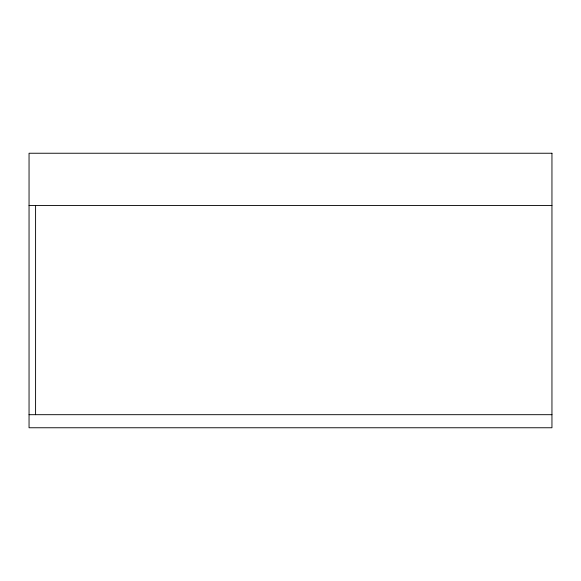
<?xml version="1.0" encoding="UTF-8"?>
<svg xmlns="http://www.w3.org/2000/svg" width="581" height="581" viewBox="0 0 581 581"><rect width="100%" height="100%" fill="white"/><g stroke="black" fill="none" stroke-linecap="round" stroke-linejoin="round"><path stroke-width="0.87" d="M29.05 205.529L551.95 205.529M29.05 414.689L551.95 414.689M35.586 205.529L35.586 414.689M551.95 153.239L29.05 153.239L29.05 427.761L551.95 427.761L551.95 153.239"/></g></svg>
